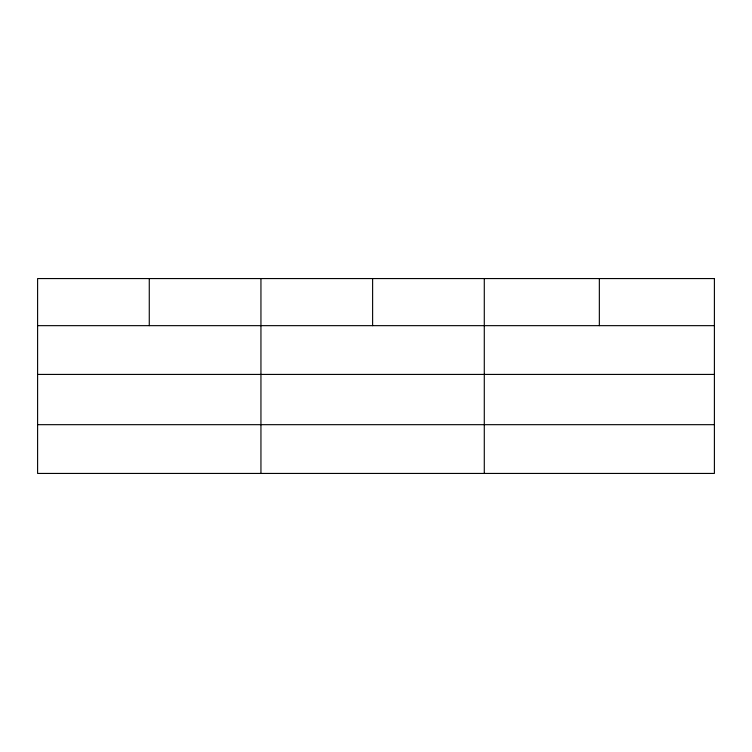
<?xml version="1.0" encoding="UTF-8"?>
<svg xmlns="http://www.w3.org/2000/svg" width="752" height="752" viewBox="0 0 752 752"><rect width="100%" height="100%" fill="white"/><g stroke="black" fill="none" stroke-linecap="round" stroke-linejoin="round"><path stroke-width="1.13" d="M37.6 325.654L714.4 325.654M37.6 374.421L714.4 374.421M37.6 424.673L714.4 424.673M599.344 278.56L599.344 325.654M484.288 278.56L484.288 473.44M372.616 278.56L372.616 325.654M260.944 278.56L260.944 473.44M149.272 278.56L149.272 325.654M714.4 278.56L37.6 278.56L37.6 473.44L714.4 473.44L714.4 278.56"/></g></svg>
